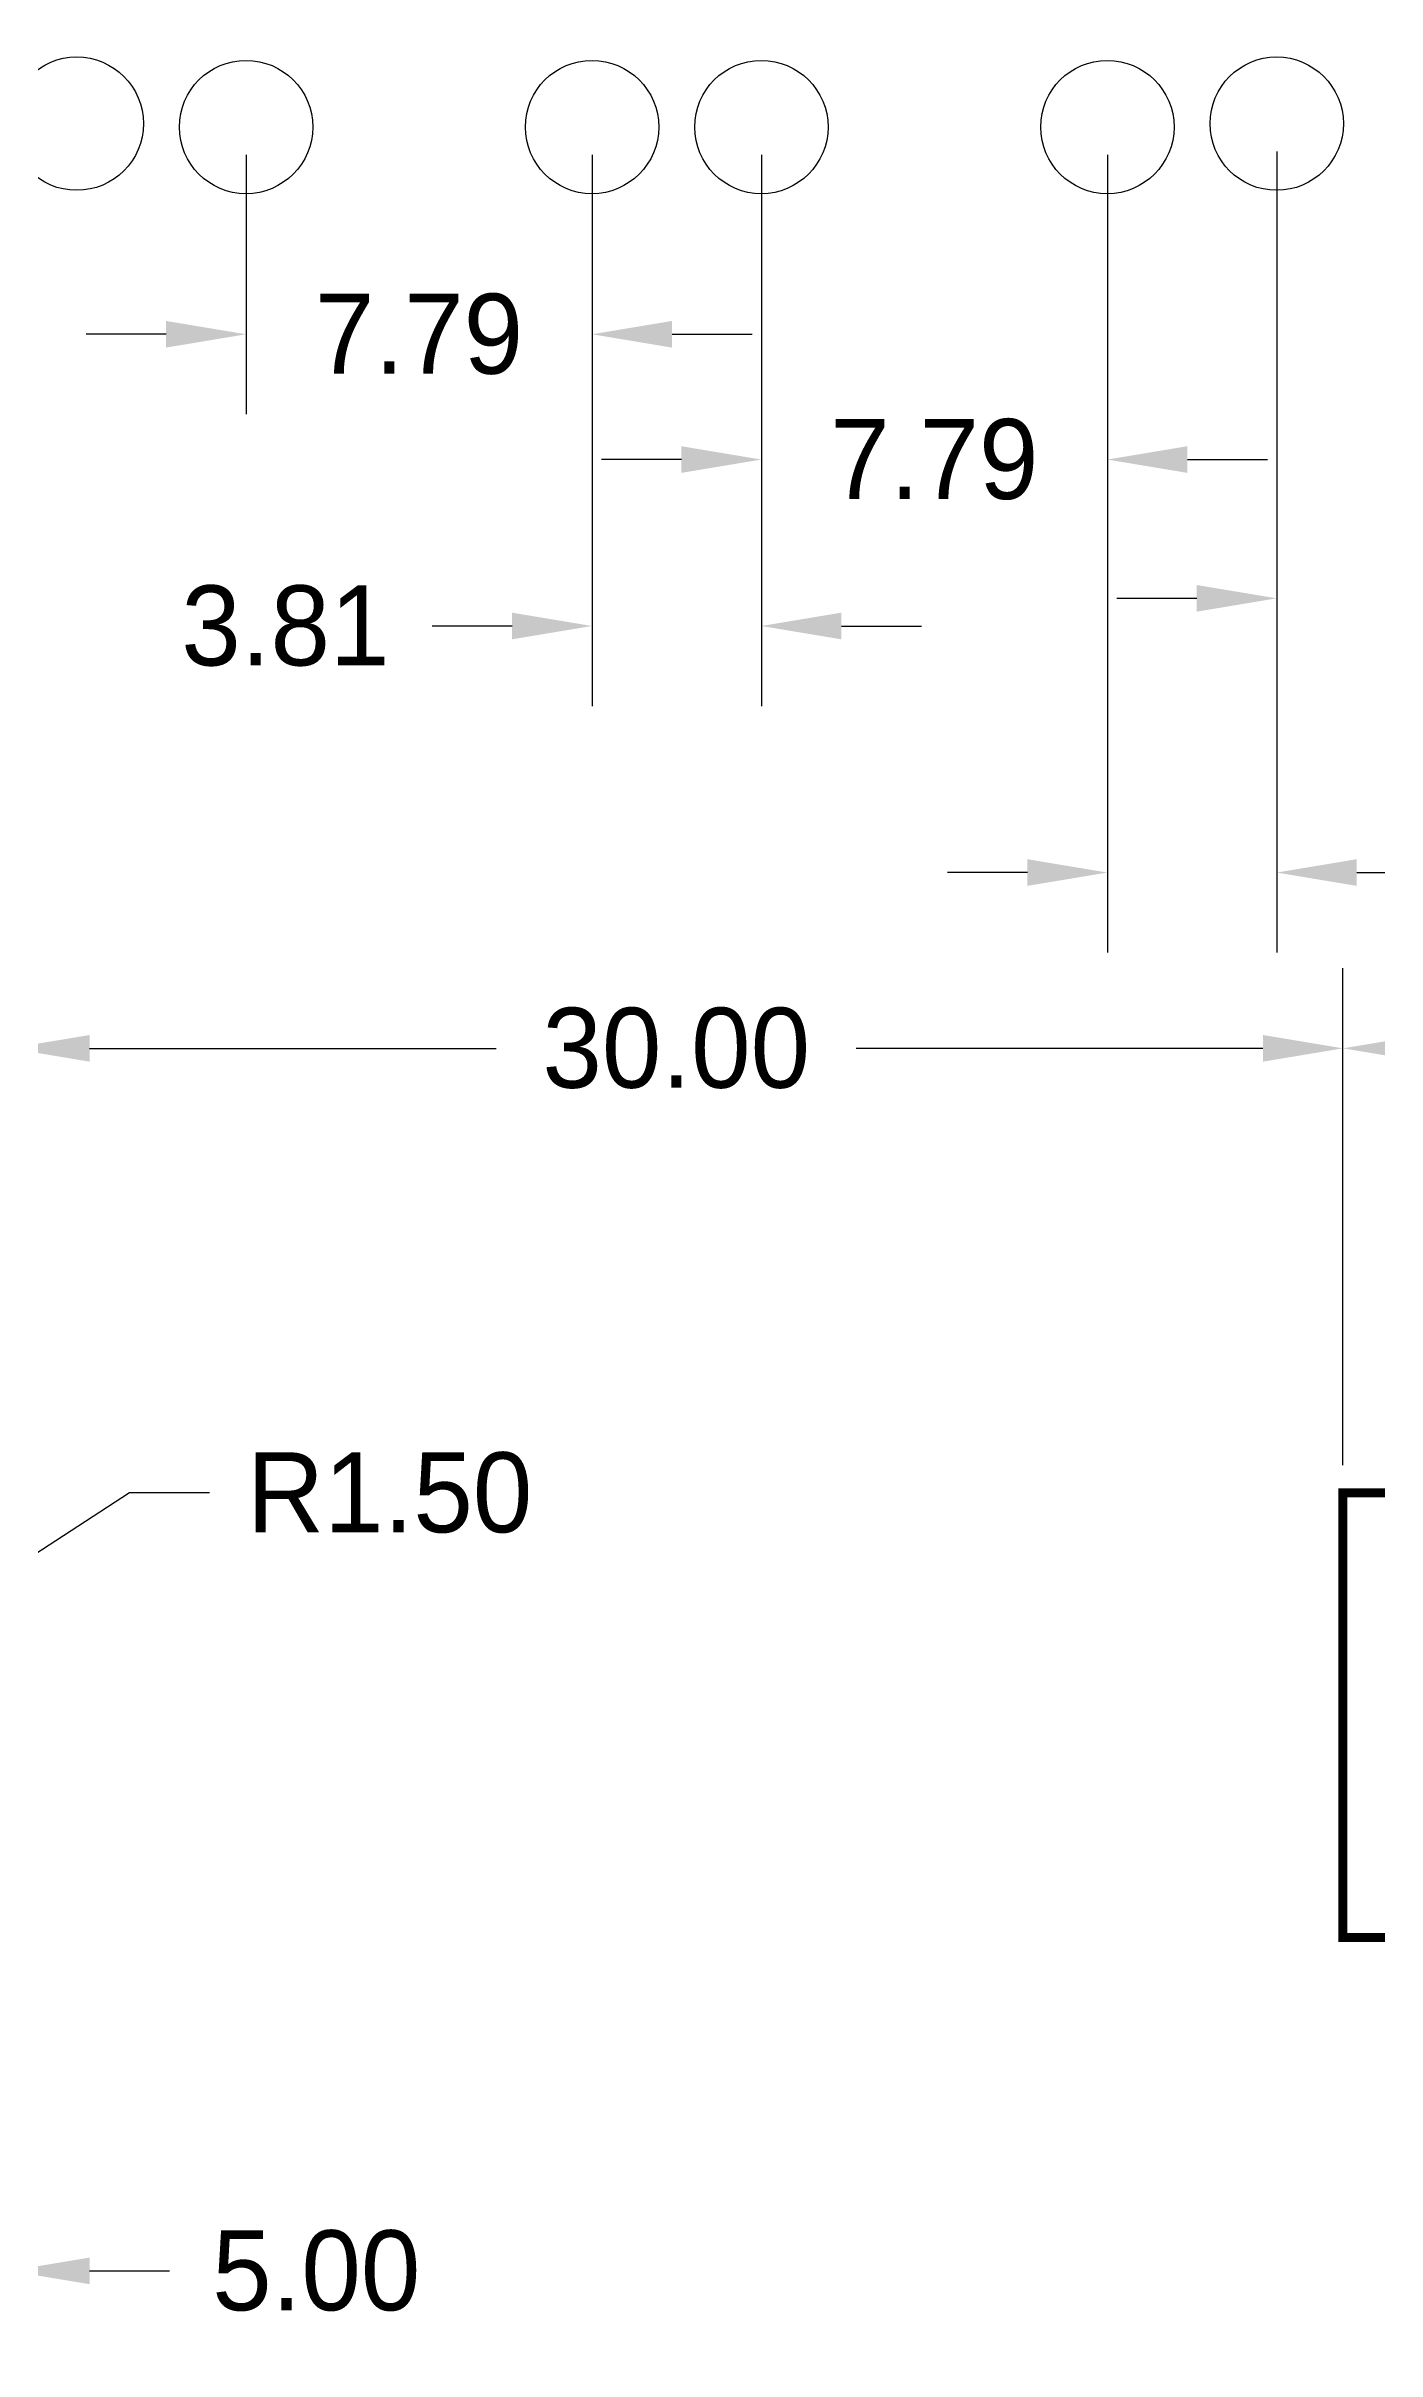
# Model space of a CAD drawing. Extents: x -8 to 251, y -10 to 232.
# Drawn here: x 80.8 to 110.8, y 20.7 to 72.5 of the extents above; entities that cross this region are included whole.
import ezdxf

# ---------------------------------------------------------------- set-up
doc = ezdxf.new("R2010")
doc.units = 0
doc.header["$MEASUREMENT"] = 0
doc.layers.get('0').update_dxf_attribs({"linetype": 'CONTINUOUS'})
doc.layers.get('Defpoints').update_dxf_attribs({"linetype": 'CONTINUOUS'})
doc.layers.add('BOARDOUTLINE', color=7, linetype='CONTINUOUS')
doc.dimstyles.new('Annotative', dxfattribs={"dimtxt": 0.18, "dimasz": 0.18, "dimexe": 0.18, "dimexo": 0.0625, "dimgap": 0.09, "dimtad": 0, "dimtih": 1, "dimtoh": 1, "dimzin": 0, "dimdsep": 46, "dimtxsty": 'Standard', "dimcen": 0.09, "dimadec": 0, "dimazin": 0, "dimtfac": 1, "dimtofl": 0, "dimtmove": 0, "dimatfit": 3, "dimfxl": 1, "dimtolj": 1, "dimtzin": 0, "dimarcsym": 0})

# ---------------------------------------------------------------- blocks, each defined once
blk = doc.blocks.new('ROUND_160')
blk.add_circle((0, 0), 1.5)
blk = doc.blocks.new('*D19')
at = {"color": 0, "linetype": 'Continuous', "lineweight": -2}
for p, q in [((110, 40.625), (110, 51.8)), ((150, 40.625), (150, 51.8)), ((111.8, 50), (125.95, 50)), ((148.2, 50), (134.05, 50))]:
    blk.add_line(p, q, dxfattribs=at)
at = {"color": 0, "linetype": 'Continuous'}
for points in [[(111.8, 50.3), (111.8, 49.7), (110, 50)], [(148.2, 50.3), (148.2, 49.7), (150, 50)]]:
    blk.add_solid(points, dxfattribs=at)
at = {"layer": 'Defpoints', "color": 0, "linetype": 'Continuous'}
for p in [(110, 50), (110, 40), (150, 40)]:
    blk.add_point(p, dxfattribs=at)
at = {"color": 0, "linetype": 'Continuous', "insert": (130, 50), "char_height": 1.8, "attachment_point": 5}
blk.add_mtext('\\A1;40.00', dxfattribs=at)
blk = doc.blocks.new('*D20')
at = {"color": 0, "linetype": 'Continuous', "lineweight": -2}
for p, q in [((80, 40.625), (80, 51.8)), ((110, 40.625), (110, 51.8)), ((81.8, 50), (90.95, 50)), ((108.2, 50), (99.05, 50))]:
    blk.add_line(p, q, dxfattribs=at)
at = {"color": 0, "linetype": 'Continuous'}
for points in [[(81.8, 50.3), (81.8, 49.7), (80, 50)], [(108.2, 50.3), (108.2, 49.7), (110, 50)]]:
    blk.add_solid(points, dxfattribs=at)
at = {"layer": 'Defpoints', "color": 0, "linetype": 'Continuous'}
for p in [(80, 50), (80, 40), (110, 40)]:
    blk.add_point(p, dxfattribs=at)
at = {"color": 0, "linetype": 'Continuous', "insert": (95, 50), "char_height": 1.8, "attachment_point": 5}
blk.add_mtext('\\A1;30.00', dxfattribs=at)
blk = doc.blocks.new('*D26')
at = {"color": 0, "linetype": 'Continuous', "lineweight": -2}
for p, q in [((82.7, 40), (77.768, 36.797)), ((84.5, 40), (82.7, 40)), ((75, 34.1), (75, 35.9)), ((74.1, 35), (75.9, 35))]:
    blk.add_line(p, q, dxfattribs=at)
at = {"color": 0, "linetype": 'Continuous'}
blk.add_solid([(77.604, 37.049), (77.931, 36.546), (76.258, 35.817)], dxfattribs=at)
at = {"layer": 'Defpoints', "color": 0, "linetype": 'Continuous'}
for p in [(76.258, 35.817), (75, 35)]:
    blk.add_point(p, dxfattribs=at)
at = {"color": 0, "linetype": 'Continuous', "insert": (88.55, 40), "char_height": 1.8, "attachment_point": 5}
blk.add_mtext('\\A1;R1.50', dxfattribs=at)
blk = doc.blocks.new('*D29')
at = {"color": 0, "linetype": 'Continuous', "lineweight": -2}
for p, q in [((75, 34.375), (75, 20.7)), ((80, 29.375), (80, 20.7)), ((73.2, 22.5), (71.4, 22.5)), ((81.8, 22.5), (83.6, 22.5))]:
    blk.add_line(p, q, dxfattribs=at)
at = {"color": 0, "linetype": 'Continuous'}
for points in [[(73.2, 22.8), (73.2, 22.2), (75, 22.5)], [(81.8, 22.8), (81.8, 22.2), (80, 22.5)]]:
    blk.add_solid(points, dxfattribs=at)
at = {"layer": 'Defpoints', "color": 0, "linetype": 'Continuous'}
for p in [(75, 35), (80, 30), (80, 22.5)]:
    blk.add_point(p, dxfattribs=at)
at = {"color": 0, "linetype": 'Continuous', "insert": (86.9, 22.5), "char_height": 1.8, "attachment_point": 5}
blk.add_mtext('\\A1;5.00', dxfattribs=at)
blk = doc.blocks.new('*D55')
at = {"color": 0, "linetype": 'Continuous', "lineweight": -2}
for p, q in [((108.51, 70.175), (108.51, 58.322)), ((112.32, 70.099), (112.32, 58.322)), ((106.71, 60.122), (104.91, 60.122)), ((114.12, 60.122), (115.92, 60.122))]:
    blk.add_line(p, q, dxfattribs=at)
at = {"color": 0, "linetype": 'Continuous'}
for points in [[(106.71, 60.422), (106.71, 59.822), (108.51, 60.122)], [(114.12, 60.422), (114.12, 59.822), (112.32, 60.122)]]:
    blk.add_solid(points, dxfattribs=at)
at = {"layer": 'Defpoints', "color": 0, "linetype": 'Continuous'}
for p in [(108.51, 70.8), (112.32, 70.724), (112.32, 60.122)]:
    blk.add_point(p, dxfattribs=at)
at = {"color": 0, "linetype": 'Continuous', "insert": (119.22, 60.122), "char_height": 1.8, "attachment_point": 5}
blk.add_mtext('\\A1;3.81', dxfattribs=at)
blk = doc.blocks.new('*D56')
at = {"color": 0, "linetype": 'Continuous', "lineweight": -2}
for p, q in [((104.7, 70.099), (104.7, 52.154)), ((108.51, 70.175), (108.51, 52.154)), ((102.9, 53.954), (101.1, 53.954)), ((110.31, 53.954), (112.11, 53.954))]:
    blk.add_line(p, q, dxfattribs=at)
at = {"color": 0, "linetype": 'Continuous'}
for points in [[(102.9, 54.254), (102.9, 53.654), (104.7, 53.954)], [(110.31, 54.254), (110.31, 53.654), (108.51, 53.954)]]:
    blk.add_solid(points, dxfattribs=at)
at = {"layer": 'Defpoints', "color": 0, "linetype": 'Continuous'}
for p in [(104.7, 70.724), (108.51, 70.8), (108.51, 53.954)]:
    blk.add_point(p, dxfattribs=at)
at = {"color": 0, "linetype": 'Continuous', "insert": (115.41, 53.954), "char_height": 1.8, "attachment_point": 5}
blk.add_mtext('\\A1;3.81', dxfattribs=at)
blk = doc.blocks.new('*D57')
at = {"color": 0, "linetype": 'Continuous', "lineweight": -2}
for p, q in [((96.915, 70.099), (96.915, 61.444)), ((104.7, 70.099), (104.7, 61.444)), ((95.115, 63.244), (93.315, 63.244)), ((106.5, 63.244), (108.3, 63.244))]:
    blk.add_line(p, q, dxfattribs=at)
at = {"color": 0, "linetype": 'Continuous'}
for points in [[(95.115, 63.544), (95.115, 62.944), (96.915, 63.244)], [(106.5, 63.544), (106.5, 62.944), (104.7, 63.244)]]:
    blk.add_solid(points, dxfattribs=at)
at = {"layer": 'Defpoints', "color": 0, "linetype": 'Continuous'}
for p in [(96.915, 70.724), (104.7, 70.724), (104.7, 63.244)]:
    blk.add_point(p, dxfattribs=at)
at = {"color": 0, "linetype": 'Continuous', "insert": (100.808, 63.244), "char_height": 1.8, "attachment_point": 5}
blk.add_mtext('\\A1;7.79', dxfattribs=at)
blk = doc.blocks.new('*D58')
at = {"color": 0, "linetype": 'Continuous', "lineweight": -2}
for p, q in [((93.105, 70.099), (93.105, 57.7)), ((96.915, 70.099), (96.915, 57.7)), ((91.305, 59.5), (89.505, 59.5)), ((98.715, 59.5), (100.515, 59.5))]:
    blk.add_line(p, q, dxfattribs=at)
at = {"color": 0, "linetype": 'Continuous'}
for points in [[(91.305, 59.8), (91.305, 59.2), (93.105, 59.5)], [(98.715, 59.8), (98.715, 59.2), (96.915, 59.5)]]:
    blk.add_solid(points, dxfattribs=at)
at = {"layer": 'Defpoints', "color": 0, "linetype": 'Continuous'}
for p in [(93.105, 70.724), (96.915, 70.724), (96.915, 59.5)]:
    blk.add_point(p, dxfattribs=at)
at = {"color": 0, "linetype": 'Continuous', "insert": (86.205, 59.5), "char_height": 1.8, "attachment_point": 5}
blk.add_mtext('\\A1;3.81', dxfattribs=at)
blk = doc.blocks.new('*D59')
at = {"color": 0, "linetype": 'Continuous', "lineweight": -2}
for p, q in [((85.32, 70.099), (85.32, 64.262)), ((93.105, 70.099), (93.105, 64.262)), ((83.52, 66.062), (81.72, 66.062)), ((94.905, 66.062), (96.705, 66.062))]:
    blk.add_line(p, q, dxfattribs=at)
at = {"color": 0, "linetype": 'Continuous'}
for points in [[(83.52, 66.362), (83.52, 65.762), (85.32, 66.062)], [(94.905, 66.362), (94.905, 65.762), (93.105, 66.062)]]:
    blk.add_solid(points, dxfattribs=at)
at = {"layer": 'Defpoints', "color": 0, "linetype": 'Continuous'}
for p in [(85.32, 70.724), (93.105, 70.724), (93.105, 66.062)]:
    blk.add_point(p, dxfattribs=at)
at = {"color": 0, "linetype": 'Continuous', "insert": (89.213, 66.062), "char_height": 1.8, "attachment_point": 5}
blk.add_mtext('\\A1;7.79', dxfattribs=at)
blk = doc.blocks.new('*D72')
at = {"color": 0, "linetype": 'Continuous', "lineweight": -2}
for p, q in [((72.912, 76.223), (72.912, 72.248)), ((75.196, 76.225), (75.196, 72.248)), ((71.112, 74.048), (69.312, 74.048)), ((76.996, 74.048), (78.796, 74.048))]:
    blk.add_line(p, q, dxfattribs=at)
at = {"color": 0, "linetype": 'Continuous'}
for points in [[(71.112, 74.348), (71.112, 73.748), (72.912, 74.048)], [(76.996, 74.348), (76.996, 73.748), (75.196, 74.048)]]:
    blk.add_solid(points, dxfattribs=at)
at = {"layer": 'Defpoints', "color": 0, "linetype": 'Continuous'}
for p in [(72.912, 76.848), (75.196, 76.85), (75.196, 74.048)]:
    blk.add_point(p, dxfattribs=at)
at = {"color": 0, "linetype": 'Continuous', "insert": (82.396, 74.048), "char_height": 1.8, "attachment_point": 5}
blk.add_mtext('\\A1;2.28', dxfattribs=at)

msp = doc.modelspace()

# ---------------------------------------------------------------- linework, layer by layer
at = {"layer": 'BOARDOUTLINE', "const_width": 0.2}
msp.add_lwpolyline([(110, 40), (150, 40), (150, 30), (110, 30), (110, 40)], dxfattribs=at)

# ---------------------------------------------------------------- block references
at = {"layer": 'BOARDOUTLINE'}
for p in [(81.51, 70.8), (85.32, 70.724), (93.105, 70.724), (96.915, 70.724), (104.7, 70.724), (108.51, 70.8)]:
    msp.add_blockref('ROUND_160', p, dxfattribs=at)

# ---------------------------------------------------------------- dimensions: what is measured, and where the dimension line sits
at = {"color": 1, "linetype": 'Continuous'}
for base, p1, p2, picture, middle in [((75.196, 74.048), (72.912, 76.848), (75.196, 76.85), '*D72', (82.396, 74.048)), ((93.105, 66.061845117), (85.32, 70.724), (93.105, 70.724), '*D59', (89.2125, 66.061845117)), ((104.7, 63.244329613), (96.915, 70.724), (104.7, 70.724), '*D57', (100.8075, 63.244329613)), ((108.51, 53.954), (104.7, 70.724), (108.51, 70.8), '*D56', (115.41, 53.954)), ((112.32, 60.122), (108.51, 70.8), (112.32, 70.724), '*D55', (119.22, 60.122)), ((80, 50), (110, 40), (80, 40), '*D20', (95, 50)), ((110, 50), (150, 40), (110, 40), '*D19', (130, 50)), ((80, 22.5), (75, 35), (80, 30), '*D29', (86.9, 22.5))]:
    dim = msp.add_linear_dim(base=base, p1=p1, p2=p2, dimstyle='Annotative', dxfattribs=at)
    dim.commit()
    dim.dimension.update_dxf_attribs({"geometry": picture, "text_midpoint": middle})
dim = msp.add_linear_dim(base=(96.915, 59.5), p1=(93.105, 70.724), p2=(96.915, 70.724), dimstyle='Annotative', dxfattribs=at)
dim.commit()
dim.dimension.update_dxf_attribs({"geometry": '*D58', "text_midpoint": (86.205, 59.5), "dimtype": 160})
at = {"color": 4, "linetype": 'Continuous'}
dim = msp.add_radius_dim(center=(75, 35), mpoint=(76.258, 35.817), dimstyle='Annotative', dxfattribs=at)
dim.commit()
dim.dimension.update_dxf_attribs({"geometry": '*D26', "text_midpoint": (88.55, 40), "dimtype": 164})

doc.saveas('drawing.dxf')
